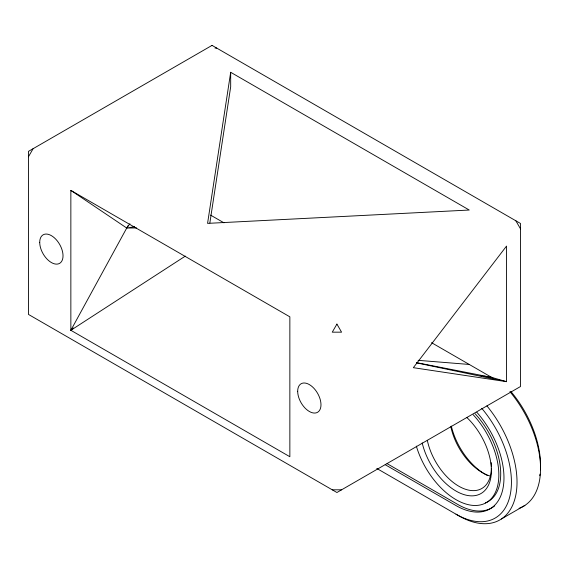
<?xml version="1.0" encoding="UTF-8"?>
<svg xmlns="http://www.w3.org/2000/svg" width="569" height="569" viewBox="0 0 569 569"><rect width="100%" height="100%" fill="white"/><g stroke="black" fill="none" stroke-linecap="round" stroke-linejoin="round"><path stroke-width="0.85" d="M230.68 72.291L207.571 223.375L469.254 210.032L230.68 72.291L230.68 86.815L209.854 222.97M128.011 225.708L70.855 330.29L289.856 456.729L289.856 316.833L70.855 190.395L70.855 330.29L185.338 256.1M28.45 156.767L33.109 148.694M129.917 223.781L126.766 228.055L70.855 190.395M70.855 330.29L73.565 327.993M501.339 519.006L524.874 505.421M134.576 226.69L126.766 228.055L136.539 227.934M215.004 48.081L216.704 48.081M332.26 489.817L341.578 489.817M418.101 360.326L469.254 364.452M480.272 375.59L482.014 375.86M483.764 376.137L491.623 377.368L506.531 381.671L506.531 246.078L413.343 367.681L506.531 381.671L416.593 362.866M416.721 362.666L491.623 377.368M210.551 215.089L223.973 222.842M431.544 342.68L493.117 378.229M387.098 463.643L457.839 504.483A67.875 39.19 60 0 0 494.717 505.827M385.234 464.717L455.975 505.557A67.875 39.19 60 0 0 502.768 489.489A67.875 39.19 60 0 0 476.801 412.233M376.778 468.443L458.77 515.784A82.37 47.561 60 0 0 515.18 497.875A82.37 47.561 60 0 0 486.922 405.896M515.855 220.793L520.514 228.866M475.058 413.67A60.627 35.001 60 0 1 485.357 502.911M473.195 414.751A60.627 35.001 60 0 1 485.947 502.84A60.627 35.001 60 0 1 416.337 446.11M481.744 408.322A78.415 45.278 60 0 1 509.817 496.545A78.415 45.278 60 0 1 455.975 514.17M466.921 417.568A50.079 28.912 60 0 1 480.905 493.579A50.079 28.912 60 0 1 422.198 442.924M509.916 391.657A82.37 47.561 60 0 1 519.063 508.33M510.87 391.508A78.415 45.278 60 0 1 540.408 469.823M539.988 474.126A78.415 45.278 60 0 1 539.739 475.784M487.747 475.634A50.079 28.912 60 0 1 451.324 426.11M491.381 468.216A46.132 26.629 60 0 1 462.739 488.202A46.132 26.629 60 0 1 427.312 440.292M491.139 462.583A46.132 26.629 60 0 1 491.381 466.58M490.506 476.132A46.132 26.629 60 0 1 450.84 426.707M336.919 324.095L332.26 332.168L341.578 332.168L336.919 324.095M212.045 45.385L28.45 151.382L28.45 314.415L336.919 492.512L520.514 386.515L520.514 223.482L212.045 45.385M39.723 242.373A16.473 9.509 60 0 0 57.199 264.108A16.473 9.509 60 0 0 57.199 240.808A16.473 9.509 60 0 0 39.723 242.373M297.687 391.301A16.473 9.509 60 0 0 315.162 413.037A16.473 9.509 60 0 0 315.162 389.744A16.473 9.509 60 0 0 297.687 391.301"/></g></svg>
